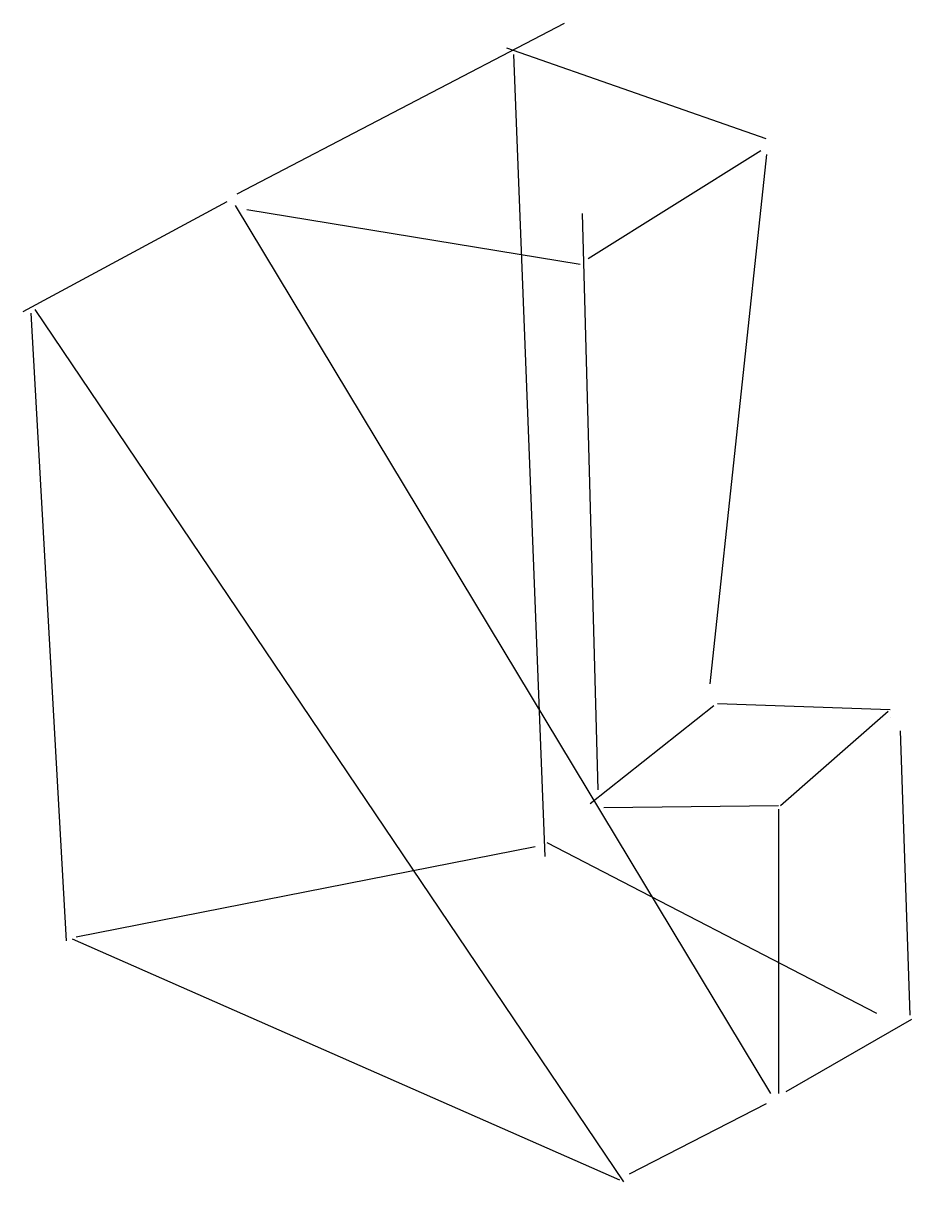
# Model space of a CAD drawing. Header units: metres. Extents: x -160 to 129, y -192 to 186.
import ezdxf

# ---------------------------------------------------------------- set-up
doc = ezdxf.new("R2010")
doc.units = ezdxf.units.M

msp = doc.modelspace()

# ---------------------------------------------------------------- linework, layer by layer
at = {"color": 0, "linetype": 'CONTINUOUS'}
for p, q in [((-90.457334, 130.411987), (16.301498, 186.028864)), ((-2.630415, 177.964153), (81.844013, 148.43911)), ((-0.319637, 175.800473), (9.908754, -85.662776)), ((23.972792, 109.315931), (80.228943, 144.476025)), ((82.146767, 143.197476), (63.607808, -29.406625)), ((-160.138249, 92.055521), (-93.653707, 127.85489)), ((-91.096609, 126.576341), (83.425315, -163.014984)), ((-87.260962, 125.297792), (21.415694, 107.398107)), ((22.054968, 124.019243), (27.169164, -63.927445)), ((-146.074211, -113.151577), (-157.581151, 91.416246)), ((-156.302603, 92.694795), (35.479732, -191.782334)), ((24.612066, -68.402366), (64.886356, -36.438644)), ((66.164905, -35.799369), (122.421057, -37.717192)), ((86.621688, -69.04164), (121.781782, -38.356467)), ((122.421057, -40.27429), (122.421057, -40.27429)), ((125.617429, -44.749211), (128.813801, -137.444006)), ((29.086987, -69.680915), (85.982413, -69.04164)), ((85.982413, -70.320189), (85.982413, -163.014984)), ((-142.877839, -111.873028), (6.712382, -82.466404)), ((10.548028, -81.187855), (117.946136, -136.804732)), ((-144.156388, -112.512303), (34.201183, -191.14306)), ((88.539511, -162.37571), (129.453076, -138.722555)), ((37.397555, -189.225237), (82.146767, -166.211356))]:
    msp.add_line(p, q, dxfattribs=at)

doc.saveas('drawing.dxf')
